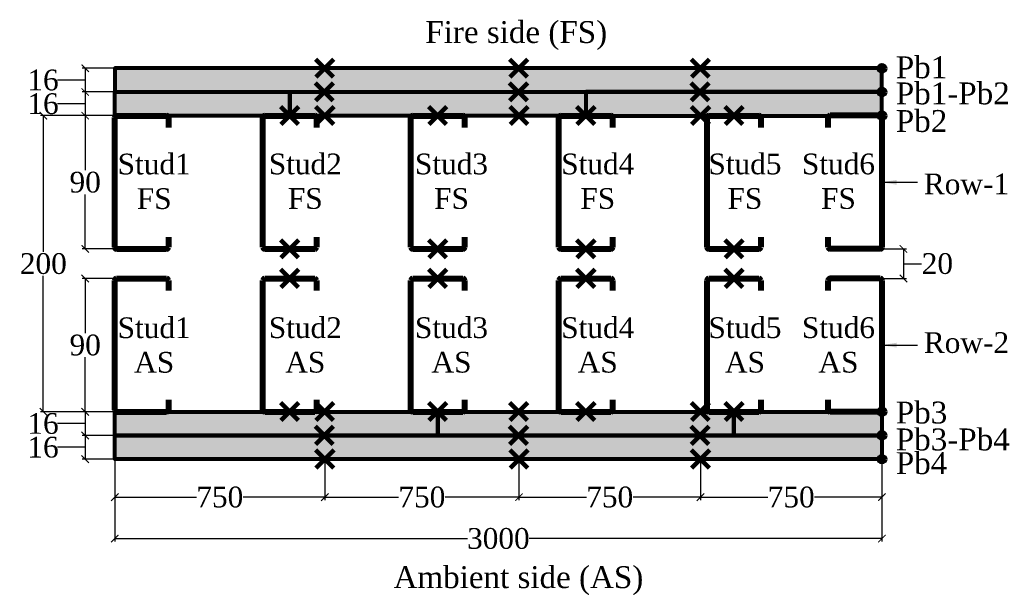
# Model space of a CAD drawing. Header units: millimetres. Extents: x 1095 to 7419, y -378 to 5598.
# Drawn here: x 1432 to 2100, y 2575 to 2963 of the extents above; entities that cross this region are included whole.
import ezdxf

# ---------------------------------------------------------------- set-up
doc = ezdxf.new("R2010")
doc.units = ezdxf.units.MM
doc.header["$PDMODE"] = 34
doc.layers.get('0').update_dxf_attribs({"lineweight": 9})
doc.layers.get('Defpoints').update_dxf_attribs({"color": 255})
doc.styles.get("Standard").update_dxf_attribs({"font": 'times.ttf'})
doc.dimstyles.new('Times new roman', dxfattribs={"dimtxt": 14, "dimasz": 5, "dimexe": 2, "dimexo": 1, "dimgap": 1, "dimtad": 0, "dimtih": 1, "dimtoh": 1, "dimtxsty": 'Standard', "dimblk": 'ARCHTICK', "dimcen": 0, "dimclrd": 256, "dimclre": 256, "dimadec": 0, "dimazin": 0, "dimtfac": 1, "dimtmove": 0, "dimatfit": 3, "dimfxl": 1, "dimlwd": -1, "dimlwe": -1, "dimarcsym": 0})

# ---------------------------------------------------------------- blocks, each defined once
blk = doc.blocks.new('Stud')
at = {"lineweight": 120}
for p, q in [((4631.49, 1757.6), (4665.24, 1757.6)), ((4630.24, 1668.85), (4630.24, 1756.35)), ((4666.49, 1756.35), (4666.49, 1749.6)), ((4666.49, 1675.6), (4666.49, 1668.85)), ((4631.49, 1667.6), (4665.24, 1667.6))]:
    blk.add_line(p, q, dxfattribs=at)
for centre, start, end in [((4631.49, 1756.35), 90, 180), ((4665.24, 1756.35), 0, 90), ((4631.49, 1668.85), 180, 270), ((4665.24, 1668.85), 270, 0)]:
    blk.add_arc(centre, 1.25, start, end, dxfattribs=at)
blk = doc.blocks.new('_ArchTick')
at = {"color": 0, "linetype": 'ByBlock', "const_width": 0.15}
blk.add_lwpolyline([(-0.5, -0.5), (0.5, 0.5)], dxfattribs=at)
blk = doc.blocks.new('*D249')
at = {"transparency": 16777216}
for p, q in [((1495.26, 2898.48), (1474.26, 2898.48)), ((1476.26, 2898.48), (1476.26, 2861.62)), ((1476.26, 2808.48), (1476.26, 2845.34)), ((1495.26, 2808.48), (1474.26, 2808.48))]:
    blk.add_line(p, q, dxfattribs=at)
at = {"layer": 'Defpoints', "color": 0, "lineweight": 53, "transparency": 16777216}
for p in [(1496.26, 2898.48), (1476.26, 2808.48), (1496.26, 2808.48)]:
    blk.add_point(p, dxfattribs=at)
at = {"transparency": 16777216, "xscale": 5, "yscale": 5, "zscale": 5}
for p, rotation in [((1476.26, 2898.48), 90), ((1476.26, 2808.48), 270)]:
    blk.add_blockref('_ArchTick', p, dxfattribs=dict(at, rotation=rotation))
at = {"color": 0, "lineweight": 53, "transparency": 16777216, "insert": (1476.26, 2853.48), "char_height": 14, "attachment_point": 5}
blk.add_mtext('90', dxfattribs=at)
blk = doc.blocks.new('*D250')
at = {"transparency": 16777216}
for p, q in [((1495.26, 2914.48), (1474.26, 2914.48)), ((1476.26, 2914.48), (1476.26, 2898.48)), ((1459.51, 2906.48), (1457.51, 2906.48)), ((1476.26, 2906.48), (1459.51, 2906.48)), ((1495.26, 2898.48), (1474.26, 2898.48))]:
    blk.add_line(p, q, dxfattribs=at)
at = {"layer": 'Defpoints', "color": 0, "lineweight": 53, "transparency": 16777216}
for p in [(1496.26, 2914.48), (1476.26, 2898.48), (1496.26, 2898.48)]:
    blk.add_point(p, dxfattribs=at)
at = {"transparency": 16777216, "xscale": 5, "yscale": 5, "zscale": 5}
for p, rotation in [((1476.26, 2914.48), 90), ((1476.26, 2898.48), 270)]:
    blk.add_blockref('_ArchTick', p, dxfattribs=dict(at, rotation=rotation))
at = {"color": 0, "lineweight": 53, "transparency": 16777216, "insert": (1447.79, 2906.48), "char_height": 14, "attachment_point": 5}
blk.add_mtext('16', dxfattribs=at)
blk = doc.blocks.new('*D251')
at = {"transparency": 16777216}
for p, q in [((1495.26, 2930.48), (1474.26, 2930.48)), ((1476.26, 2930.48), (1476.26, 2914.48)), ((1459.51, 2922.48), (1457.51, 2922.48)), ((1476.26, 2922.48), (1459.51, 2922.48)), ((1495.26, 2914.48), (1474.26, 2914.48))]:
    blk.add_line(p, q, dxfattribs=at)
at = {"layer": 'Defpoints', "color": 0, "lineweight": 53, "transparency": 16777216}
for p in [(1496.26, 2930.48), (1476.26, 2914.48), (1496.26, 2914.48)]:
    blk.add_point(p, dxfattribs=at)
at = {"transparency": 16777216, "xscale": 5, "yscale": 5, "zscale": 5}
for p, rotation in [((1476.26, 2930.48), 90), ((1476.26, 2914.48), 270)]:
    blk.add_blockref('_ArchTick', p, dxfattribs=dict(at, rotation=rotation))
at = {"color": 0, "lineweight": 53, "transparency": 16777216, "insert": (1447.79, 2922.48), "char_height": 14, "attachment_point": 5}
blk.add_mtext('16', dxfattribs=at)
blk = doc.blocks.new('*D252')
at = {"transparency": 16777216}
for p, q in [((1495.26, 2682.48), (1474.26, 2682.48)), ((1476.26, 2682.48), (1476.26, 2666.48)), ((1459.51, 2674.48), (1457.51, 2674.48)), ((1476.26, 2674.48), (1459.51, 2674.48)), ((1495.26, 2666.48), (1474.26, 2666.48))]:
    blk.add_line(p, q, dxfattribs=at)
at = {"layer": 'Defpoints', "color": 0, "lineweight": 53, "transparency": 16777216}
for p in [(1496.26, 2682.48), (1476.26, 2666.48), (1496.26, 2666.48)]:
    blk.add_point(p, dxfattribs=at)
at = {"transparency": 16777216, "xscale": 5, "yscale": 5, "zscale": 5}
for p, rotation in [((1476.26, 2682.48), 90), ((1476.26, 2666.48), 270)]:
    blk.add_blockref('_ArchTick', p, dxfattribs=dict(at, rotation=rotation))
at = {"color": 0, "lineweight": 53, "transparency": 16777216, "insert": (1447.79, 2674.48), "char_height": 14, "attachment_point": 5}
blk.add_mtext('16', dxfattribs=at)
blk = doc.blocks.new('*D253')
at = {"transparency": 16777216}
for p, q in [((1495.26, 2698.48), (1474.26, 2698.48)), ((1476.26, 2698.48), (1476.26, 2682.48)), ((1459.51, 2690.48), (1457.51, 2690.48)), ((1476.26, 2690.48), (1459.51, 2690.48)), ((1495.26, 2682.48), (1474.26, 2682.48))]:
    blk.add_line(p, q, dxfattribs=at)
at = {"layer": 'Defpoints', "color": 0, "lineweight": 53, "transparency": 16777216}
for p in [(1496.26, 2698.48), (1476.26, 2682.48), (1496.26, 2682.48)]:
    blk.add_point(p, dxfattribs=at)
at = {"transparency": 16777216, "xscale": 5, "yscale": 5, "zscale": 5}
for p, rotation in [((1476.26, 2698.48), 90), ((1476.26, 2682.48), 270)]:
    blk.add_blockref('_ArchTick', p, dxfattribs=dict(at, rotation=rotation))
at = {"color": 0, "lineweight": 53, "transparency": 16777216, "insert": (1447.79, 2690.48), "char_height": 14, "attachment_point": 5}
blk.add_mtext('16', dxfattribs=at)
blk = doc.blocks.new('*D262')
at = {"transparency": 16777216}
for p, q in [((1496.26, 2665.48), (1496.26, 2610.82)), ((2014.38, 2665.48), (2014.38, 2610.82)), ((1496.26, 2612.82), (1734.43, 2612.82)), ((2014.38, 2612.82), (1776.2, 2612.82))]:
    blk.add_line(p, q, dxfattribs=at)
at = {"layer": 'Defpoints', "color": 0, "lineweight": 53, "transparency": 16777216}
for p in [(1496.26, 2666.48), (2014.38, 2666.48), (2014.38, 2612.82)]:
    blk.add_point(p, dxfattribs=at)
at = {"transparency": 16777216, "xscale": 5, "yscale": 5, "zscale": 5, "rotation": 180}
blk.add_blockref('_ArchTick', (1496.26, 2612.82), dxfattribs=at)
at = {"transparency": 16777216, "xscale": 5, "yscale": 5, "zscale": 5}
blk.add_blockref('_ArchTick', (2014.38, 2612.82), dxfattribs=at)
at = {"color": 0, "lineweight": 53, "transparency": 16777216, "insert": (1755.32, 2612.82), "char_height": 14, "attachment_point": 5}
blk.add_mtext('3000', dxfattribs=at)
blk = doc.blocks.new('*D254')
at = {"transparency": 16777216}
for p, q in [((1496.26, 2665.48), (1496.26, 2638.8)), ((1638.08, 2665.48), (1638.08, 2638.8)), ((1496.26, 2640.8), (1551.42, 2640.8)), ((1638.08, 2640.8), (1582.92, 2640.8))]:
    blk.add_line(p, q, dxfattribs=at)
at = {"layer": 'Defpoints', "color": 0, "lineweight": 53, "transparency": 16777216}
for p in [(1496.26, 2666.48), (1638.08, 2666.48), (1638.08, 2640.8)]:
    blk.add_point(p, dxfattribs=at)
at = {"transparency": 16777216, "xscale": 5, "yscale": 5, "zscale": 5, "rotation": 180}
blk.add_blockref('_ArchTick', (1496.26, 2640.8), dxfattribs=at)
at = {"transparency": 16777216, "xscale": 5, "yscale": 5, "zscale": 5}
blk.add_blockref('_ArchTick', (1638.08, 2640.8), dxfattribs=at)
at = {"color": 0, "lineweight": 53, "transparency": 16777216, "insert": (1567.17, 2640.8), "char_height": 14, "attachment_point": 5}
blk.add_mtext('750', dxfattribs=at)
blk = doc.blocks.new('*D255')
at = {"transparency": 16777216}
for p, q in [((1638.08, 2665.48), (1638.08, 2638.8)), ((1769.24, 2665.48), (1769.24, 2638.8)), ((1638.08, 2640.8), (1687.91, 2640.8)), ((1769.24, 2640.8), (1719.41, 2640.8))]:
    blk.add_line(p, q, dxfattribs=at)
at = {"layer": 'Defpoints', "color": 0, "lineweight": 53, "transparency": 16777216}
for p in [(1638.08, 2666.48), (1769.24, 2666.48), (1769.24, 2640.8)]:
    blk.add_point(p, dxfattribs=at)
at = {"transparency": 16777216, "xscale": 5, "yscale": 5, "zscale": 5, "rotation": 180}
blk.add_blockref('_ArchTick', (1638.08, 2640.8), dxfattribs=at)
at = {"transparency": 16777216, "xscale": 5, "yscale": 5, "zscale": 5}
blk.add_blockref('_ArchTick', (1769.24, 2640.8), dxfattribs=at)
at = {"color": 0, "lineweight": 53, "transparency": 16777216, "insert": (1703.66, 2640.8), "char_height": 14, "attachment_point": 5}
blk.add_mtext('750', dxfattribs=at)
blk = doc.blocks.new('*D256')
at = {"transparency": 16777216}
for p, q in [((1769.24, 2665.48), (1769.24, 2638.8)), ((1891.8, 2665.48), (1891.8, 2638.8)), ((1769.24, 2640.8), (1814.77, 2640.8)), ((1891.8, 2640.8), (1846.27, 2640.8))]:
    blk.add_line(p, q, dxfattribs=at)
at = {"layer": 'Defpoints', "color": 0, "lineweight": 53, "transparency": 16777216}
for p in [(1769.24, 2666.48), (1891.8, 2666.48), (1891.8, 2640.8)]:
    blk.add_point(p, dxfattribs=at)
at = {"transparency": 16777216, "xscale": 5, "yscale": 5, "zscale": 5, "rotation": 180}
blk.add_blockref('_ArchTick', (1769.24, 2640.8), dxfattribs=at)
at = {"transparency": 16777216, "xscale": 5, "yscale": 5, "zscale": 5}
blk.add_blockref('_ArchTick', (1891.8, 2640.8), dxfattribs=at)
at = {"color": 0, "lineweight": 53, "transparency": 16777216, "insert": (1830.52, 2640.8), "char_height": 14, "attachment_point": 5}
blk.add_mtext('750', dxfattribs=at)
blk = doc.blocks.new('*D258')
at = {"transparency": 16777216}
for p, q in [((1891.8, 2665.48), (1891.8, 2638.8)), ((2014.38, 2665.48), (2014.38, 2638.8)), ((1891.8, 2640.8), (1937.34, 2640.8)), ((2014.38, 2640.8), (1968.84, 2640.8))]:
    blk.add_line(p, q, dxfattribs=at)
at = {"layer": 'Defpoints', "color": 0, "lineweight": 53, "transparency": 16777216}
for p in [(1891.8, 2666.48), (2014.38, 2666.48), (2014.38, 2640.8)]:
    blk.add_point(p, dxfattribs=at)
at = {"transparency": 16777216, "xscale": 5, "yscale": 5, "zscale": 5, "rotation": 180}
blk.add_blockref('_ArchTick', (1891.8, 2640.8), dxfattribs=at)
at = {"transparency": 16777216, "xscale": 5, "yscale": 5, "zscale": 5}
blk.add_blockref('_ArchTick', (2014.38, 2640.8), dxfattribs=at)
at = {"color": 0, "lineweight": 53, "transparency": 16777216, "insert": (1953.09, 2640.8), "char_height": 14, "attachment_point": 5}
blk.add_mtext('750', dxfattribs=at)
blk = doc.blocks.new('*D259')
at = {"transparency": 16777216}
for p, q in [((1495.26, 2788.48), (1474.26, 2788.48)), ((1476.26, 2788.48), (1476.26, 2751.62)), ((1476.26, 2698.48), (1476.26, 2735.34)), ((1495.26, 2698.48), (1474.26, 2698.48))]:
    blk.add_line(p, q, dxfattribs=at)
at = {"layer": 'Defpoints', "color": 0, "lineweight": 53, "transparency": 16777216}
for p in [(1496.26, 2788.48), (1476.26, 2698.48), (1496.26, 2698.48)]:
    blk.add_point(p, dxfattribs=at)
at = {"transparency": 16777216, "xscale": 5, "yscale": 5, "zscale": 5}
for p, rotation in [((1476.26, 2788.48), 90), ((1476.26, 2698.48), 270)]:
    blk.add_blockref('_ArchTick', p, dxfattribs=dict(at, rotation=rotation))
at = {"color": 0, "lineweight": 53, "transparency": 16777216, "insert": (1476.26, 2743.48), "char_height": 14, "attachment_point": 5}
blk.add_mtext('90', dxfattribs=at)
blk = doc.blocks.new('*D260')
at = {"transparency": 16777216}
for p, q in [((1495.26, 2914.48), (1474.26, 2914.48)), ((1476.26, 2914.48), (1476.26, 2898.48)), ((1459.51, 2906.48), (1457.51, 2906.48)), ((1476.26, 2906.48), (1459.51, 2906.48)), ((1495.26, 2898.48), (1474.26, 2898.48))]:
    blk.add_line(p, q, dxfattribs=at)
at = {"layer": 'Defpoints', "color": 0, "lineweight": 53, "transparency": 16777216}
for p in [(1496.26, 2914.48), (1476.26, 2898.48), (1496.26, 2898.48)]:
    blk.add_point(p, dxfattribs=at)
at = {"transparency": 16777216, "xscale": 5, "yscale": 5, "zscale": 5}
for p, rotation in [((1476.26, 2914.48), 90), ((1476.26, 2898.48), 270)]:
    blk.add_blockref('_ArchTick', p, dxfattribs=dict(at, rotation=rotation))
at = {"color": 0, "lineweight": 53, "transparency": 16777216, "insert": (1447.79, 2906.48), "char_height": 14, "attachment_point": 5}
blk.add_mtext('16', dxfattribs=at)
blk = doc.blocks.new('*D261')
at = {"transparency": 16777216}
for p, q in [((1495.26, 2930.48), (1474.26, 2930.48)), ((1476.26, 2930.48), (1476.26, 2914.48)), ((1459.51, 2922.48), (1457.51, 2922.48)), ((1476.26, 2922.48), (1459.51, 2922.48)), ((1495.26, 2914.48), (1474.26, 2914.48))]:
    blk.add_line(p, q, dxfattribs=at)
at = {"layer": 'Defpoints', "color": 0, "lineweight": 53, "transparency": 16777216}
for p in [(1496.26, 2930.48), (1476.26, 2914.48), (1496.26, 2914.48)]:
    blk.add_point(p, dxfattribs=at)
at = {"transparency": 16777216, "xscale": 5, "yscale": 5, "zscale": 5}
for p, rotation in [((1476.26, 2930.48), 90), ((1476.26, 2914.48), 270)]:
    blk.add_blockref('_ArchTick', p, dxfattribs=dict(at, rotation=rotation))
at = {"color": 0, "lineweight": 53, "transparency": 16777216, "insert": (1447.79, 2922.48), "char_height": 14, "attachment_point": 5}
blk.add_mtext('16', dxfattribs=at)
blk = doc.blocks.new('*D248')
at = {"transparency": 16777216}
for p, q in [((1495.26, 2898.48), (1445.99, 2898.48)), ((1447.99, 2898.48), (1447.99, 2806.6)), ((1447.99, 2698.48), (1447.99, 2790.36)), ((1495.26, 2698.48), (1445.99, 2698.48))]:
    blk.add_line(p, q, dxfattribs=at)
at = {"layer": 'Defpoints', "color": 0, "lineweight": 53, "transparency": 16777216}
for p in [(1496.26, 2898.48), (1447.99, 2698.48), (1496.26, 2698.48)]:
    blk.add_point(p, dxfattribs=at)
at = {"transparency": 16777216, "xscale": 5, "yscale": 5, "zscale": 5}
for p, rotation in [((1447.99, 2898.48), 90), ((1447.99, 2698.48), 270)]:
    blk.add_blockref('_ArchTick', p, dxfattribs=dict(at, rotation=rotation))
at = {"color": 0, "lineweight": 53, "transparency": 16777216, "insert": (1447.99, 2798.48), "char_height": 14, "attachment_point": 5}
blk.add_mtext('200', dxfattribs=at)
blk = doc.blocks.new('*D263')
at = {"transparency": 16777216}
for p, q in [((2014.13, 2808.48), (2030.89, 2808.48)), ((2028.89, 2808.48), (2028.89, 2788.48)), ((2028.89, 2798.48), (2039.07, 2798.48)), ((2039.07, 2798.48), (2041.07, 2798.48)), ((2014.13, 2788.48), (2030.89, 2788.48))]:
    blk.add_line(p, q, dxfattribs=at)
at = {"layer": 'Defpoints', "color": 0, "lineweight": 53, "transparency": 16777216}
for p in [(2013.13, 2808.48), (2013.13, 2788.48), (2028.89, 2788.48)]:
    blk.add_point(p, dxfattribs=at)
at = {"transparency": 16777216, "xscale": 5, "yscale": 5, "zscale": 5}
for p, rotation in [((2028.89, 2808.48), 90), ((2028.89, 2788.48), 270)]:
    blk.add_blockref('_ArchTick', p, dxfattribs=dict(at, rotation=rotation))
at = {"color": 0, "lineweight": 53, "transparency": 16777216, "insert": (2051.81, 2798.48), "char_height": 14, "attachment_point": 5}
blk.add_mtext('20', dxfattribs=at)

msp = doc.modelspace()

# ---------------------------------------------------------------- hatches: boundary and pattern name
at = {"lineweight": 53, "true_color": 0xf7abae}
h = msp.add_hatch(color=241, dxfattribs=at)
h.dxf.hatch_style = 1
h.paths.add_polyline_path([(1496.256, 2930.478), (1496.256, 2914.478), (2014.381, 2914.478), (2014.381, 2930.478)])
at = {"lineweight": 53, "true_color": 0x2776bb}
h = msp.add_hatch(color=152, dxfattribs=at)
h.dxf.hatch_style = 1
h.paths.add_polyline_path([(2016.684, 2930.411, 1), (2012.078, 2930.411, 1)])
at = {"lineweight": 53, "true_color": 0xf7abae}
h = msp.add_hatch(color=241, dxfattribs=at)
h.dxf.hatch_style = 1
h.paths.add_polyline_path([(1614.381, 2898.478), (1614.381, 2914.478), (1496.256, 2914.478), (1496.256, 2898.478)])
h = msp.add_hatch(color=241, dxfattribs=at)
h.dxf.hatch_style = 1
h.paths.add_polyline_path([(1614.381, 2914.478), (1614.381, 2898.478), (1814.381, 2898.478), (1814.381, 2914.478)])
h = msp.add_hatch(color=241, dxfattribs=at)
h.dxf.hatch_style = 1
h.paths.add_polyline_path([(2014.381, 2898.478), (2014.381, 2914.478), (1814.381, 2914.478), (1814.381, 2898.478)])
at = {"lineweight": 53, "true_color": 0x2776bb}
h = msp.add_hatch(color=152, dxfattribs=at)
h.dxf.hatch_style = 1
h.paths.add_polyline_path([(2016.684, 2914.411, 1), (2012.078, 2914.411, 1)])
h = msp.add_hatch(color=152, dxfattribs=at)
h.dxf.hatch_style = 1
h.paths.add_polyline_path([(2016.684, 2898.411, 1), (2012.078, 2898.411, 1)])
h = msp.add_hatch(color=152, dxfattribs=at)
h.dxf.hatch_style = 1
h.paths.add_polyline_path([(2016.684, 2698.478, 1), (2012.078, 2698.478, 1)])
at = {"lineweight": 53, "true_color": 0xf7abae}
h = msp.add_hatch(color=241, dxfattribs=at)
h.dxf.hatch_style = 1
h.paths.add_polyline_path([(1714.381, 2698.478), (1496.256, 2698.478), (1496.256, 2682.478), (1714.381, 2682.478)])
h = msp.add_hatch(color=241, dxfattribs=at)
h.dxf.hatch_style = 1
h.paths.add_polyline_path([(1914.381, 2698.478), (1714.381, 2698.478), (1714.381, 2682.478), (1914.381, 2682.478)])
h = msp.add_hatch(color=241, dxfattribs=at)
h.dxf.hatch_style = 1
h.paths.add_polyline_path([(2014.381, 2682.478), (2014.381, 2698.478), (1914.381, 2698.478), (1914.381, 2682.478)])
h = msp.add_hatch(color=241, dxfattribs=at)
h.dxf.hatch_style = 1
h.paths.add_polyline_path([(2014.381, 2666.478), (2014.381, 2682.478), (1496.256, 2682.478), (1496.256, 2666.478)])
at = {"lineweight": 53, "true_color": 0x2776bb}
h = msp.add_hatch(color=152, dxfattribs=at)
h.dxf.hatch_style = 1
h.paths.add_polyline_path([(2016.684, 2682.478, 1), (2012.078, 2682.478, 1)])
h = msp.add_hatch(color=152, dxfattribs=at)
h.dxf.hatch_style = 1
h.paths.add_polyline_path([(2016.684, 2666.478, 1), (2012.078, 2666.478, 1)])

# ---------------------------------------------------------------- linework, layer by layer
at = {"color": 1, "lineweight": 60}
for points in [[(1643.931, 2936.478), (1631.931, 2924.478)], [(1643.931, 2924.478), (1631.931, 2936.478)], [(1775.09, 2936.478), (1763.09, 2924.478)], [(1775.09, 2924.478), (1763.09, 2936.478)], [(1897.644, 2936.478), (1885.644, 2924.478)], [(1897.644, 2924.478), (1885.644, 2936.478)], [(1643.779, 2920.478), (1631.779, 2908.478)], [(1643.779, 2908.478), (1631.779, 2920.478)], [(1774.939, 2920.478), (1762.939, 2908.478)], [(1774.939, 2908.478), (1762.939, 2920.478)], [(1897.493, 2920.478), (1885.493, 2908.478)], [(1897.493, 2908.478), (1885.493, 2920.478)], [(1620.381, 2904.478), (1608.381, 2892.478)], [(1620.381, 2892.478), (1608.381, 2904.478)], [(1644.082, 2904.478), (1632.082, 2892.478)], [(1644.082, 2892.478), (1632.082, 2904.478)], [(1720.381, 2904.478), (1708.381, 2892.478)], [(1720.381, 2892.478), (1708.381, 2904.478)], [(1775.242, 2904.478), (1763.242, 2892.478)], [(1775.242, 2892.478), (1763.242, 2904.478)], [(1820.381, 2904.478), (1808.381, 2892.478)], [(1820.381, 2892.478), (1808.381, 2904.478)], [(1897.796, 2904.478), (1885.796, 2892.478)], [(1897.796, 2892.478), (1885.796, 2904.478)], [(1920.381, 2904.478), (1908.381, 2892.478)], [(1920.381, 2892.478), (1908.381, 2904.478)], [(1620.381, 2814.478), (1608.381, 2802.478)], [(1620.381, 2802.478), (1608.381, 2814.478)], [(1720.381, 2814.478), (1708.381, 2802.478)], [(1720.381, 2802.478), (1708.381, 2814.478)], [(1820.381, 2814.478), (1808.381, 2802.478)], [(1820.381, 2802.478), (1808.381, 2814.478)], [(1920.381, 2814.478), (1908.381, 2802.478)], [(1920.381, 2802.478), (1908.381, 2814.478)], [(1620.381, 2794.478), (1608.381, 2782.478)], [(1620.381, 2782.478), (1608.381, 2794.478)], [(1720.381, 2794.478), (1708.381, 2782.478)], [(1720.381, 2782.478), (1708.381, 2794.478)], [(1820.381, 2794.478), (1808.381, 2782.478)], [(1820.381, 2782.478), (1808.381, 2794.478)], [(1920.381, 2794.478), (1908.381, 2782.478)], [(1920.381, 2782.478), (1908.381, 2794.478)], [(1620.381, 2704.478), (1608.381, 2692.478)], [(1620.381, 2692.478), (1608.381, 2704.478)], [(1643.931, 2704.478), (1631.931, 2692.478)], [(1643.931, 2692.478), (1631.931, 2704.478)], [(1720.381, 2704.478), (1708.381, 2692.478)], [(1720.381, 2692.478), (1708.381, 2704.478)], [(1775.09, 2704.478), (1763.09, 2692.478)], [(1775.09, 2692.478), (1763.09, 2704.478)], [(1820.381, 2704.478), (1808.381, 2692.478)], [(1820.381, 2692.478), (1808.381, 2704.478)], [(1897.644, 2704.478), (1885.644, 2692.478)], [(1897.644, 2692.478), (1885.644, 2704.478)], [(1920.381, 2704.478), (1908.381, 2692.478)], [(1920.381, 2692.478), (1908.381, 2704.478)], [(1643.779, 2688.478), (1631.779, 2676.478)], [(1643.779, 2676.478), (1631.779, 2688.478)], [(1774.939, 2688.478), (1762.939, 2676.478)], [(1774.939, 2676.478), (1762.939, 2688.478)], [(1897.493, 2688.478), (1885.493, 2676.478)], [(1897.493, 2676.478), (1885.493, 2688.478)], [(1644.082, 2672.478), (1632.082, 2660.478)], [(1644.082, 2660.478), (1632.082, 2672.478)], [(1775.242, 2672.478), (1763.242, 2660.478)], [(1775.242, 2660.478), (1763.242, 2672.478)], [(1897.796, 2672.478), (1885.796, 2660.478)], [(1897.796, 2660.478), (1885.796, 2672.478)]]:
    msp.add_lwpolyline(points, dxfattribs=at)
at = {"lineweight": 53}
for points in [[(1496.256, 2914.478), (2014.381, 2914.478), (2014.381, 2930.478), (1496.256, 2930.478)], [(1614.381, 2898.478), (1496.256, 2898.478), (1496.256, 2914.478), (1614.381, 2914.478)], [(1614.381, 2914.478), (1814.381, 2914.478), (1814.381, 2898.478), (1614.381, 2898.478)], [(1814.381, 2898.478), (2014.381, 2898.478), (2014.381, 2914.478), (1814.381, 2914.478)], [(1496.256, 2698.478), (1714.381, 2698.478), (1714.381, 2682.478), (1496.256, 2682.478)], [(1714.381, 2698.478), (1914.381, 2698.478), (1914.381, 2682.478), (1714.381, 2682.478)], [(1914.381, 2698.478), (2014.381, 2698.478), (2014.381, 2682.478), (1914.381, 2682.478)], [(1496.256, 2682.478), (2014.381, 2682.478), (2014.381, 2666.478), (1496.256, 2666.478)]]:
    msp.add_lwpolyline(points, close=True, dxfattribs=at)
for centre in [(2014.381, 2930.411), (2014.381, 2914.411), (2014.381, 2898.411), (2014.381, 2698.478), (2014.381, 2682.478), (2014.381, 2666.478)]:
    msp.add_circle(centre, 2.303, dxfattribs=at)

# ---------------------------------------------------------------- block references
at = {"lineweight": -3}
for p in [(-3133.989, 1140.875), (-3033.989, 1140.875), (-2933.989, 1140.875), (-2833.989, 1140.875), (-2733.989, 1140.875), (-3133.989, 1030.875), (-3033.989, 1030.875), (-2933.989, 1030.875), (-2833.989, 1030.875), (-2733.989, 1030.875)]:
    msp.add_blockref('Stud', p, dxfattribs=at)
at = {"lineweight": -3, "rotation": 180}
for p in [(6644.626, 4566.081), (6644.626, 4456.081)]:
    msp.add_blockref('Stud', p, dxfattribs=at)

# ---------------------------------------------------------------- texts
at = {"lineweight": 53, "attachment_point": 1}
for s, insert, char_height, width in [('Fire side (FS)', (1705.988, 2962.36), 14.7814, 121.64572), ('Pb1', (2023.755, 2938.557), 14.7814, 41.76421), ('Pb1-Pb2', (2023.755, 2920.94), 14.7814, 41.76421), ('Pb2', (2023.755, 2902.275), 14.7814, 41.76421), ('\\pxqc;Stud1\\PFS', (1501.972, 2872.806), 14, 41.76421), ('\\pxqc;Stud2\\PFS', (1604.044, 2872.873), 14, 41.76421), ('\\pxqc;Stud3\\PFS', (1702.77, 2872.873), 14, 41.76421), ('\\pxqc;Stud4\\PFS', (1801.551, 2872.873), 14, 41.76421), ('\\pxqc;Stud5\\PFS', (1900.967, 2872.873), 14, 41.76421), ('\\pxqc;Stud6\\PFS', (1964.116, 2872.873), 14, 41.76421), ('Row-1', (2042.684, 2859.399), 14, 90.08321), ('\\pxqc;Stud1\\PAS', (1501.972, 2762.233), 14, 41.76421), ('\\pxqc;Stud2\\PAS', (1604.044, 2762.3), 14, 41.76421), ('\\pxqc;Stud3\\PAS', (1702.77, 2762.3), 14, 41.76421), ('\\pxqc;Stud4\\PAS', (1801.551, 2762.3), 14, 41.76421), ('\\pxqc;Stud5\\PAS', (1900.967, 2762.3), 14, 41.76421), ('\\pxqc;Stud6\\PAS', (1964.116, 2762.3), 14, 41.76421), ('Row-2', (2042.684, 2752.221), 14, 90.08321), ('Pb3', (2023.755, 2705.358), 14.7814, 41.76421), ('Pb3-Pb4', (2023.755, 2687.182), 14.7814, 41.76421), ('Pb4', (2023.755, 2671.182), 14.7814, 41.76421), ('Ambient side (AS)', (1684.536, 2594.157), 14.7814, 165.80062)]:
    msp.add_mtext(s, dxfattribs=dict(at, insert=insert, char_height=char_height, width=width))

# ---------------------------------------------------------------- dimensions: what is measured, and where the dimension line sits
at = {"lineweight": 53}
for base, p1, p2, picture, middle in [((1476.256, 2914.478), (1496.256, 2930.478), (1496.256, 2914.478), '*D251', (1456.514, 2922.478)), ((1476.256, 2914.478), (1496.256, 2930.478), (1496.256, 2914.478), '*D261', (1456.514, 2922.478)), ((1476.256, 2898.478), (1496.256, 2914.478), (1496.256, 2898.478), '*D250', (1456.514, 2906.478)), ((1476.256, 2898.478), (1496.256, 2914.478), (1496.256, 2898.478), '*D260', (1456.514, 2906.478)), ((1447.993, 2698.478), (1496.256, 2898.478), (1496.256, 2698.478), '*D248', (1447.993, 2798.478)), ((1476.256, 2682.478), (1496.256, 2698.478), (1496.256, 2682.478), '*D253', (1456.514, 2690.478)), ((1476.256, 2666.478), (1496.256, 2682.478), (1496.256, 2666.478), '*D252', (1456.514, 2674.478))]:
    dim = msp.add_linear_dim(base=base, p1=p1, p2=p2, angle=90, dimstyle='Times new roman', override={"dimtmove": 1}, dxfattribs=at)
    dim.commit()
    dim.dimension.update_dxf_attribs({"geometry": picture, "text_midpoint": middle})
for base, p1, p2, picture, middle in [((1476.256, 2808.478), (1496.256, 2898.478), (1496.256, 2808.478), '*D249', (1476.256, 2853.478)), ((1476.256, 2698.478), (1496.256, 2788.478), (1496.256, 2698.478), '*D259', (1476.256, 2743.478))]:
    dim = msp.add_linear_dim(base=base, p1=p1, p2=p2, angle=90, dimstyle='Times new roman', dxfattribs=at)
    dim.commit()
    dim.dimension.update_dxf_attribs({"geometry": picture, "text_midpoint": middle})
dim = msp.add_linear_dim(base=(2028.891, 2788.478), p1=(2013.131, 2808.478), p2=(2013.131, 2788.478), angle=90, dimstyle='Times new roman', override={"dimtmove": 1}, dxfattribs=at)
dim.commit()
dim.dimension.update_dxf_attribs({"geometry": '*D263', "text_midpoint": (2042.069, 2798.478), "dimtype": 160})
for base, p2, text, picture, middle in [((2014.381, 2612.823), (2014.381, 2666.478), '3000', '*D262', (1755.319, 2612.823)), ((1638.082, 2640.795), (1638.082, 2666.478), '750', '*D254', (1567.169, 2640.795))]:
    dim = msp.add_linear_dim(base=base, p1=(1496.256, 2666.478), p2=p2, text=text, dimstyle='Times new roman', dxfattribs=at)
    dim.commit()
    dim.dimension.update_dxf_attribs({"geometry": picture, "text_midpoint": middle})
for base, p1, p2, picture, middle in [((1769.242, 2640.795), (1638.082, 2666.478), (1769.242, 2666.478), '*D255', (1703.662, 2640.795)), ((1891.796, 2640.795), (1769.242, 2666.478), (1891.796, 2666.478), '*D256', (1830.519, 2640.795)), ((2014.381, 2640.795), (1891.796, 2666.478), (2014.381, 2666.478), '*D258', (1953.089, 2640.795))]:
    dim = msp.add_linear_dim(base=base, p1=p1, p2=p2, text='750', dimstyle='Times new roman', override={"dimtmove": 1}, dxfattribs=at)
    dim.commit()
    dim.dimension.update_dxf_attribs({"geometry": picture, "text_midpoint": middle})

# ---------------------------------------------------------------- leaders
for points in [[(2014.381, 2853.478), (2038.31, 2853.478)], [(2014.381, 2743.478), (2038.31, 2743.478)]]:
    msp.add_leader(points, dimstyle='Times new roman', override={"dimasz": 10, "dimgap": 1, "dimtad": 0}, dxfattribs=at)

doc.saveas('drawing.dxf')
